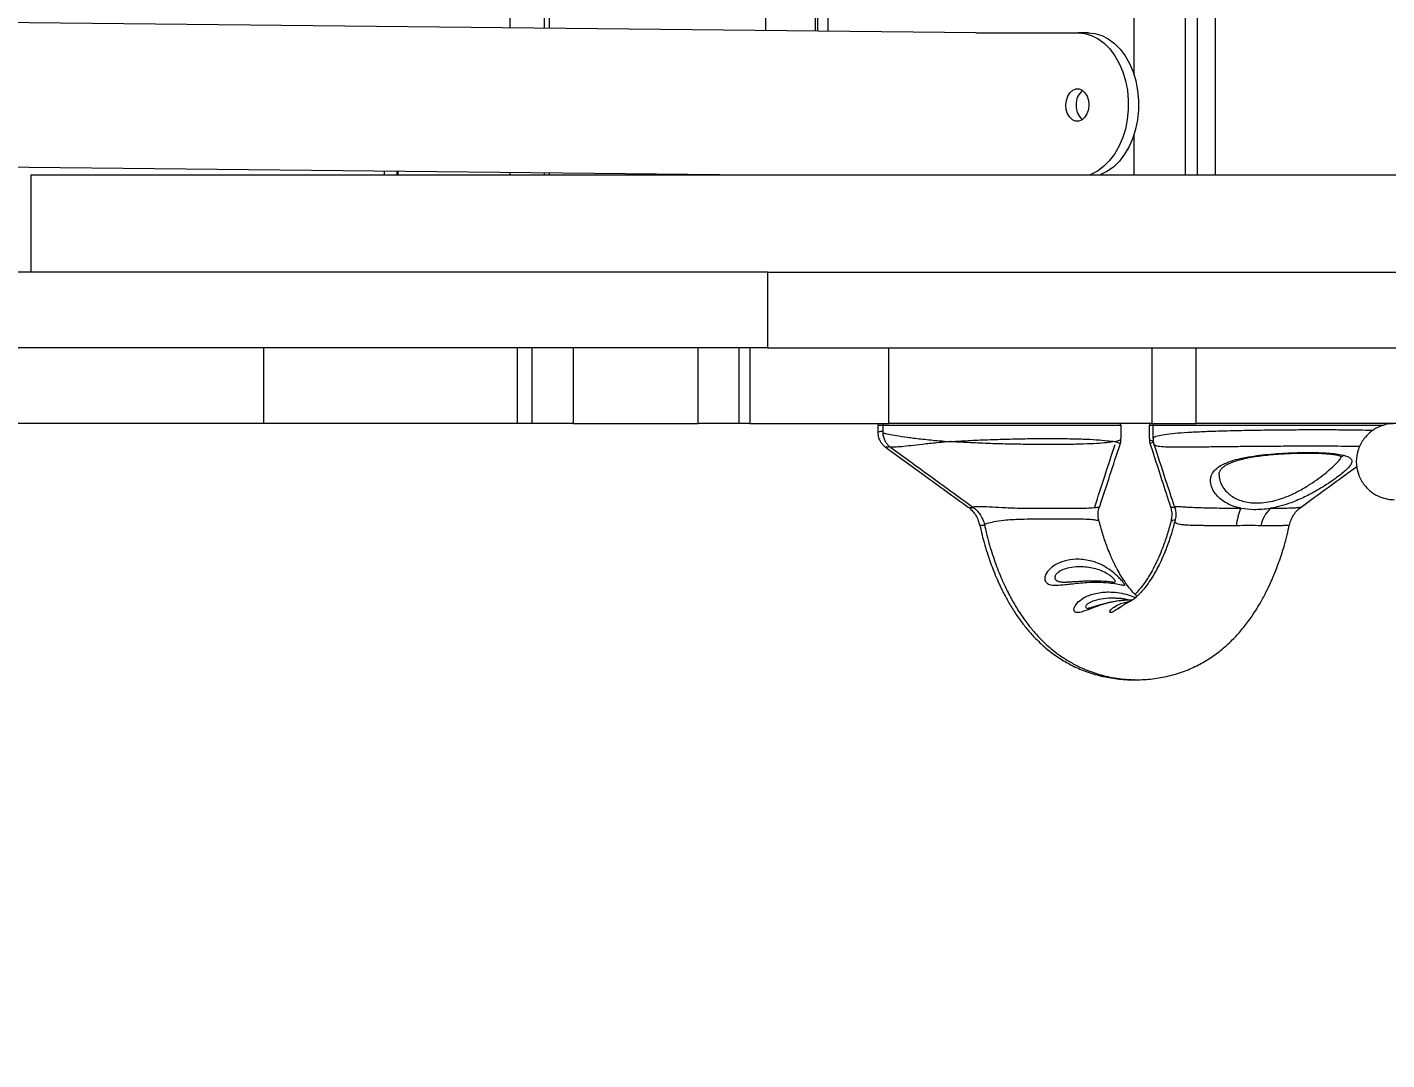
# Model space of a CAD drawing. Header units: millimetres. Extents: x -6304 to 6571, y -6082 to 4447.
# Drawn here: x 205.8 to 582.5, y -973.3 to -687.1 of the extents above; entities that cross this region are included whole.
import ezdxf

# ---------------------------------------------------------------- set-up
doc = ezdxf.new("R2010")
doc.units = ezdxf.units.MM
doc.layers.add('DIKOM_ОБЪЕКТ', color=7, linetype='Continuous')
doc.layers.add('DIKOM_РАЗМЕР_ОБЪЕКТА', color=7, linetype='Continuous')
doc.styles.add('style1', font='arial.ttf', dxfattribs={"width": 0.8})
doc.dimstyles.new('1-50', dxfattribs={"dimtxt": 300, "dimasz": 200, "dimexe": 100, "dimexo": 0, "dimgap": 100, "dimtad": 1, "dimtxsty": 'style1', "dimcen": 200, "dimclrd": 7, "dimclre": 7, "dimclrt": 7, "dimadec": 1, "dimazin": 2, "dimtfac": 1, "dimtmove": 0, "dimatfit": 2, "dimfxl": 0, "dimlwd": 25, "dimlwe": 18, "dimarcsym": 0})

# ---------------------------------------------------------------- blocks, each defined once
blk = doc.blocks.new('*D13')
at = {"layer": 'Defpoints', "color": 0, "transparency": 16777216}
for p in [(-3548.9, 424.04), (5070.79, -640.9), (5070.79, -4541.09)]:
    blk.add_point(p, dxfattribs=at)
at = {"layer": 'DIKOM_РАЗМЕР_ОБЪЕКТА', "color": 7, "lineweight": 18, "transparency": 16777216}
for p, q in [((-3548.9, 424.04), (-3548.9, -4641.09)), ((5070.79, -640.9), (5070.79, -4641.09))]:
    blk.add_line(p, q, dxfattribs=at)
at = {"layer": 'DIKOM_РАЗМЕР_ОБЪЕКТА', "color": 7, "lineweight": 25, "transparency": 16777216}
blk.add_line((-3148.9, -4541.09), (4670.79, -4541.09), dxfattribs=at)
at = {"layer": 'DIKOM_РАЗМЕР_ОБЪЕКТА', "color": 7, "transparency": 16777216}
for points in [[(-3148.9, -4474.42), (-3148.9, -4607.76), (-3548.9, -4541.09)], [(4670.79, -4474.42), (4670.79, -4607.76), (5070.79, -4541.09)]]:
    blk.add_solid(points, dxfattribs=at)
at = {"layer": 'DIKOM_РАЗМЕР_ОБЪЕКТА', "color": 7, "transparency": 16777216, "insert": (1449.19, -4307.92), "char_height": 300, "attachment_point": 5, "style": 'style1'}
blk.add_mtext('8650', dxfattribs=at)

msp = doc.modelspace()

# ---------------------------------------------------------------- linework, layer by layer
at = {"layer": 'DIKOM_ОБЪЕКТ', "color": 7, "linetype": 'Continuous', "lineweight": 15}
for p, q in [((526.644, 1718.038), (526.644, -727.962)), ((529.961, 1718.038), (529.961, -727.962)), ((534.961, 1718.038), (534.961, -727.962)), ((512.501, -700.345), (512.501, 1690.422)), ((339.581, -687.249), (339.581, 1677.325)), ((349.075, 1677.427), (349.075, -687.35)), ((350.415, 1677.441), (350.415, -687.364)), ((410.415, -688.004), (410.415, 1678.08)), ((424.075, 1678.226), (424.075, -688.149)), ((424.72, 1678.233), (424.72, -688.156)), ((427.649, 1678.264), (427.649, -688.187)), ((468.695, -688.625), (163.117, -685.369)), ((468.642, -688.624), (496.872, -688.624)), ((499.807, -688.655), (496.978, -688.625)), ((512.501, -727.962), (512.501, -716.687)), ((162.691, -725.366), (406.274, -727.962)), ((304.828, -727.962), (304.828, -726.881)), ((308.182, -726.917), (308.182, -727.962)), ((308.523, -726.92), (308.523, -727.962)), ((206.771, -727.962), (206.771, -754.962)), ((206.771, -727.962), (206.813, -727.962)), ((206.813, -727.962), (206.813, -754.962)), ((206.813, -727.962), (1531.221, -727.962)), ((339.581, -727.962), (339.581, -727.251)), ((349.075, -727.352), (349.075, -727.962)), ((350.415, -727.366), (350.415, -727.962)), ((410.93, -754.962), (-330.443, -754.962)), ((410.93, -754.962), (410.93, -775.962)), ((410.93, -754.962), (858.864, -754.962)), ((410.93, -754.962), (1327.104, -754.962)), ((410.93, -775.962), (-330.443, -775.962)), ((271.369, -775.962), (-330.443, -775.962)), ((271.369, -796.962), (271.369, -775.962)), ((341.532, -775.962), (341.532, -796.962)), ((345.585, -775.962), (345.585, -796.962)), ((357.095, -775.962), (357.095, -796.962)), ((391.667, -796.962), (391.667, -775.962)), ((402.987, -775.962), (402.987, -796.962)), ((406.025, -775.962), (406.025, -796.962)), ((410.93, -775.962), (444.564, -775.962)), ((410.93, -775.962), (858.864, -775.962)), ((444.564, -796.962), (444.564, -775.962)), ((517.435, -775.962), (517.435, -796.962)), ((529.685, -796.962), (529.685, -775.962)), ((271.369, -796.962), (-330.443, -796.962)), ((341.532, -796.962), (271.369, -796.962)), ((345.585, -796.962), (341.532, -796.962)), ((357.095, -796.962), (345.585, -796.962)), ((357.095, -796.962), (391.667, -796.962)), ((402.987, -796.962), (391.667, -796.962)), ((406.025, -796.962), (402.987, -796.962)), ((406.025, -796.962), (444.564, -796.962)), ((441.473, -797.462), (441.473, -799.358)), ((442.858, -797.462), (441.473, -797.462)), ((442.858, -797.462), (442.858, -799.362)), ((488.589, -797.462), (442.858, -797.462)), ((517.435, -796.962), (444.564, -796.962)), ((508.858, -797.462), (488.589, -797.462)), ((508.858, -801.114), (508.858, -797.462)), ((516.698, -797.462), (516.698, -801.123)), ((517.705, -797.462), (516.698, -797.462)), ((517.435, -796.962), (529.685, -796.962)), ((517.705, -797.462), (517.705, -801.116)), ((563.437, -797.462), (517.705, -797.462)), ((654.503, -796.962), (529.685, -796.962)), ((581.795, -797.462), (563.437, -797.462)), ((461.742, -801.962), (461.584, -801.962)), ((445.104, -803.517), (445.107, -803.509)), ((466.503, -820.073), (466.546, -820.097)), ((467.874, -820.096), (467.843, -820.086)), ((522.774, -824.146), (522.732, -824.181)), ((471.125, -825.071), (471.135, -825.084)), ((555.44, -825.057), (555.441, -825.079)), ((511.619, -846.133), (511.451, -846.217))]:
    msp.add_line(p, q, dxfattribs=at)
at = {"layer": 'DIKOM_ОБЪЕКТ', "color": 7, "linetype": 'Continuous', "lineweight": 15, "flags": 128}
for points in [[(496.872, -688.624), (498.796, -688.81), (500.683, -689.366), (502.497, -690.28), (504.204, -691.535), (505.772, -693.11), (507.173, -694.973), (508.38, -697.09), (509.37, -699.422), (510.126, -701.926), (510.633, -704.554), (510.881, -707.259), (510.867, -709.988), (510.589, -712.692), (510.055, -715.321), (509.272, -717.824), (508.257, -720.157), (507.028, -722.274), (505.607, -724.137), (504.022, -725.711), (502.302, -726.967), (500.478, -727.881), (500.268, -727.962)], [(499.7, -688.654), (501.625, -688.84), (503.511, -689.396), (505.325, -690.31), (507.032, -691.566), (508.601, -693.14), (510.001, -695.003), (511.208, -697.12), (512.199, -699.453), (512.955, -701.956), (513.461, -704.584), (513.71, -707.289), (513.695, -710.018), (513.418, -712.723), (512.883, -715.351), (512.101, -717.855), (511.086, -720.187), (509.856, -722.304), (508.436, -724.167), (506.85, -725.741), (505.13, -726.997), (503.306, -727.911), (503.177, -727.962)], [(493.583, -708.623), (493.719, -707.356), (494.101, -706.191), (494.7, -705.223), (495.465, -704.53), (496.336, -704.169), (497.242, -704.169), (498.109, -704.53), (498.867, -705.223), (499.455, -706.191), (499.825, -707.356), (499.947, -708.623), (499.811, -709.891), (499.429, -711.056), (498.831, -712.024), (498.065, -712.717), (497.194, -713.077), (496.289, -713.077), (495.421, -712.717), (494.663, -712.024), (494.075, -711.056), (493.705, -709.891), (493.583, -708.623)]]:
    msp.add_lwpolyline(points, dxfattribs=at)
at = {"layer": 'DIKOM_ОБЪЕКТ', "color": 7, "linetype": 'Continuous', "lineweight": 15}
for centre, radius, start, end in [((501.327, -708.425), 4.92, 129.11943, 182.66397), ((501.291, -708.936), 4.887, 176.68339, 229.80327), ((441.973, -797.462), 0.5, 90, 180), ((443.358, -797.462), 0.5, 90, 180), ((508.358, -797.462), 0.5, 0, 90), ((517.198, -797.462), 0.5, 90, 180), ((518.205, -797.462), 0.5, 90, 180), ((555.502, -826.453), 14.724, 155.84951, 175.46373), ((556.44, -826.948), 8.97, 133.3808, 169.33055)]:
    msp.add_arc(centre, radius, start, end, dxfattribs=at)
for points, knots in [([(584.643, -796.962), (584.004, -796.996), (582.611, -797.071), (580.423, -797.742), (578.12, -799.043), (575.986, -801.166), (574.432, -804.083), (573.857, -807.508), (574.432, -810.934), (575.986, -813.851), (578.121, -815.973), (580.427, -817.283), (582.618, -817.929), (584.017, -818.055), (584.661, -818.055), (584.664, -818.055)], [0, 0, 0, 0, 0.0579056, 0.1259859, 0.2051658, 0.2954898, 0.3949517, 0.4996881, 0.6044268, 0.7038889, 0.7942103, 0.8735296, 0.9417173, 0.9996904, 1, 1, 1, 1]), ([(441.499, -799.358), (441.549, -799.284), (441.636, -799.157), (442.492, -799.067), (442.858, -799.029)], [0, 0, 0, 0, 0.5733051, 1, 1, 1, 1]), ([(441.508, -799.357), (441.511, -799.663), (441.518, -800.35), (441.843, -801.34), (442.34, -802.25), (442.935, -802.954), (443.412, -803.38), (443.647, -803.53), (443.694, -803.56)], [0, 0, 0, 0, 0.1726578, 0.3884072, 0.5876289, 0.7749577, 0.9546053, 1, 1, 1, 1]), ([(442.897, -799.362), (442.892, -799.608), (442.879, -800.239), (443.164, -801.188), (443.636, -802.123), (444.218, -802.855), (444.726, -803.327), (444.996, -803.505), (445.076, -803.558)], [0, 0, 0, 0, 0.1388376, 0.3565552, 0.5569262, 0.7447628, 0.9238966, 1, 1, 1, 1]), ([(442.908, -799.362), (442.956, -799.434), (443.059, -799.59), (444.356, -799.899), (446.536, -800.286), (449.554, -800.73), (453.344, -801.211), (457.152, -801.598), (459.958, -801.842), (461.227, -801.927), (461.527, -801.956), (461.584, -801.962)], [0, 0, 0, 0, 0.1296009, 0.282252, 0.4308165, 0.5837184, 0.7322519, 0.8850929, 0.9729532, 0.9948949, 1, 1, 1, 1]), ([(461.583, -801.973), (461.526, -801.976), (461.222, -801.991), (459.94, -802.105), (457.29, -802.332), (453.807, -802.728), (451.387, -803.021), (449.254, -803.26), (447.412, -803.434), (445.801, -803.532), (445.033, -803.541), (445.088, -803.523), (445.104, -803.517)], [0, 0, 0, 0, 0.0056237, 0.0299495, 0.1275963, 0.2790627, 0.4305601, 0.4609958, 0.6215413, 0.7821813, 0.9369192, 1, 1, 1, 1]), ([(461.742, -801.95), (461.759, -801.95), (461.825, -801.948), (461.986, -801.937), (462.317, -801.917), (462.986, -801.873), (464.385, -801.787), (467.371, -801.611), (471.881, -801.414), (477.45, -801.239), (482.975, -801.127), (488.606, -801.081), (493.818, -801.115), (498.414, -801.244), (502.098, -801.368), (505.021, -801.786), (506.476, -801.769), (507.054, -801.959), (507.059, -801.961)], [0, 0, 0, 0, 0.0010331, 0.0039606, 0.009638, 0.0207666, 0.043602, 0.0914924, 0.1915882, 0.2916831, 0.391758, 0.4918339, 0.6090791, 0.7080144, 0.8069468, 0.9030154, 0.9990674, 1, 1, 1, 1]), ([(507.059, -801.961), (507.054, -801.962), (506.474, -801.987), (505.058, -802.299), (502.193, -802.484), (498.554, -802.658), (493.974, -802.755), (488.748, -802.792), (483.082, -802.747), (477.546, -802.652), (471.926, -802.49), (467.412, -802.289), (464.396, -802.131), (462.993, -802.046), (462.321, -802.004), (461.988, -801.981), (461.826, -801.971), (461.759, -801.964), (461.742, -801.962)], [0, 0, 0, 0, 0.0008784, 0.0958169, 0.1930542, 0.2905392, 0.390882, 0.5081574, 0.606729, 0.7083854, 0.8069927, 0.9084549, 0.956336, 0.9791846, 0.9903283, 0.9960219, 0.9989542, 1, 1, 1, 1]), ([(507.059, -801.961), (507.064, -801.961), (507.078, -801.961), (507.124, -801.945), (507.269, -801.923), (507.538, -801.855), (508.216, -801.676), (508.842, -801.421), (508.758, -801.191), (508.73, -801.114)], [0, 0, 0, 0, 0.00420814, 0.0116313, 0.03913757, 0.12899105, 0.25753471, 0.75056909, 1, 1, 1, 1]), ([(508.519, -802.757), (508.551, -802.735), (508.722, -802.618), (508.409, -802.406), (507.974, -802.207), (507.656, -802.109), (507.452, -802.054), (507.33, -802.025), (507.189, -801.987), (507.108, -801.98), (507.065, -801.963), (507.059, -801.961)], [0, 0, 0, 0, 0.0896029, 0.4757269, 0.6998625, 0.8335125, 0.8566885, 0.9231881, 0.9595453, 0.9951424, 1, 1, 1, 1]), ([(508.572, -802.783), (508.592, -802.738), (508.771, -802.333), (508.876, -801.741), (508.834, -801.223), (508.825, -801.11)], [0, 0, 0, 0, 0.08861467, 0.80076915, 1, 1, 1, 1]), ([(516.763, -801.123), (516.742, -801.149), (516.6, -801.334), (517.003, -801.563), (517.626, -801.736), (517.767, -801.775)], [0, 0, 0, 0, 0.1140893, 0.7993542, 1, 1, 1, 1]), ([(516.742, -801.123), (516.733, -801.38), (516.713, -801.946), (516.892, -802.474), (516.99, -802.762)], [0, 0, 0, 0, 0.4538596, 1, 1, 1, 1]), ([(517.844, -802.143), (517.684, -802.192), (517.105, -802.369), (516.791, -802.604), (516.986, -802.743), (517.002, -802.754)], [0, 0, 0, 0, 0.2593022, 0.9390247, 1, 1, 1, 1]), ([(517.739, -801.117), (517.73, -801.272), (517.696, -801.838), (517.859, -802.38), (517.976, -802.774)], [0, 0, 0, 0, 0.27532412, 1, 1, 1, 1]), ([(517.804, -801.118), (517.804, -801.014), (517.804, -800.751), (518.866, -800.35), (520.836, -799.955), (523.664, -799.628), (527.278, -799.359), (531.524, -799.145), (536.354, -798.974), (541.547, -798.844), (547.048, -798.746), (552.604, -798.678), (558.155, -798.638), (562.631, -798.626), (566.862, -798.632), (570.839, -798.653), (574.899, -798.71), (577.569, -798.764), (578.581, -798.809), (578.74, -798.817)], [0, 0, 0, 0, 0.0433456, 0.1094246, 0.1735415, 0.2395098, 0.3036158, 0.3695786, 0.4336817, 0.4996421, 0.5637466, 0.6297076, 0.6938122, 0.7597734, 0.7938222, 0.8579389, 0.9239162, 0.9880489, 1, 1, 1, 1]), ([(444.894, -803.433), (444.705, -803.439), (444.002, -803.465), (443.597, -803.5), (443.694, -803.512), (443.724, -803.516)], [0, 0, 0, 0, 0.2018977, 0.7513006, 1, 1, 1, 1]), ([(443.673, -803.541), (447.208, -806.106), (454.773, -811.597), (462.442, -817.159), (466.528, -820.123)], [0, 0, 0, 0, 0.467268, 1, 1, 1, 1]), ([(445.074, -803.556), (448.594, -806.116), (456.135, -811.601), (463.781, -817.158), (467.857, -820.121)], [0, 0, 0, 0, 0.4668386, 1, 1, 1, 1]), ([(501.599, -820.009), (502.538, -817.113), (504.36, -811.495), (506.276, -805.627), (507.205, -802.785)], [0, 0, 0, 0, 0.5156551, 1, 1, 1, 1]), ([(502.956, -819.964), (503.897, -817.083), (505.726, -811.48), (507.652, -805.627), (508.587, -802.784)], [0, 0, 0, 0, 0.5143593, 1, 1, 1, 1]), ([(516.962, -802.771), (518.007, -805.975), (519.867, -811.677), (521.749, -817.478), (522.574, -820.019)], [0, 0, 0, 0, 0.5619214, 1, 1, 1, 1]), ([(517.973, -802.779), (519.025, -805.981), (520.895, -811.671), (522.786, -817.458), (523.614, -819.989)], [0, 0, 0, 0, 0.5626279, 1, 1, 1, 1]), ([(575.037, -803.314), (574.266, -803.304), (572.486, -803.281), (568.962, -803.257), (565.388, -803.245), (561.561, -803.243), (557.533, -803.248), (552.569, -803.268), (547.496, -803.301), (542.515, -803.345), (537.677, -803.397), (533.161, -803.454), (529.018, -803.507), (525.386, -803.54), (522.312, -803.526), (519.948, -803.414), (518.349, -803.165), (518.134, -802.89), (518.032, -802.76)], [0, 0, 0, 0, 0.0484874, 0.1120064, 0.1772062, 0.2108511, 0.2743252, 0.3394823, 0.4032109, 0.4686138, 0.5329087, 0.5988555, 0.6641862, 0.7311347, 0.7983025, 0.8672002, 0.9369918, 1, 1, 1, 1]), ([(542.067, -820.429), (541.516, -820.297), (540.261, -819.996), (538.549, -819.285), (536.898, -818.299), (535.509, -817.084), (534.388, -815.618), (533.689, -813.985), (533.577, -812.544), (533.891, -811.208), (534.614, -809.988), (536.053, -808.774), (538.076, -807.752), (540.527, -806.948), (543.35, -806.312), (546.356, -805.834), (549.564, -805.47), (552.812, -805.215), (556.091, -805.049), (559.249, -804.97), (562.264, -804.972), (565.001, -805.056), (567.435, -805.225), (569.461, -805.483), (571.06, -805.843), (572.165, -806.309), (572.769, -806.904), (572.852, -807.633), (572.418, -808.523), (571.693, -809.348), (570.786, -810.201), (569.764, -811.062), (568.065, -812.342), (565.858, -813.855), (563.037, -815.594), (559.746, -817.353), (556.402, -818.789), (553.229, -819.812), (551.298, -820.252), (550.311, -820.423), (550.278, -820.428)], [0, 0, 0, 0, 0.0178158, 0.04061226, 0.06387535, 0.08995952, 0.11655982, 0.14777204, 0.1798444, 0.19769193, 0.22790949, 0.25911851, 0.28889447, 0.3196859, 0.34771935, 0.37659595, 0.4040069, 0.43219991, 0.45940535, 0.48737288, 0.5144917, 0.54236599, 0.56943116, 0.59724822, 0.6242679, 0.65203756, 0.67904772, 0.70681297, 0.73400923, 0.76196878, 0.77166661, 0.79505836, 0.81888436, 0.84934267, 0.8806259, 0.91457867, 0.94968303, 0.97411414, 0.9991565, 1, 1, 1, 1]), ([(536.04, -811.14), (536.046, -810.945), (536.059, -810.474), (536.323, -809.913), (536.847, -809.268), (537.549, -808.699), (538.504, -808.145), (539.731, -807.609), (541.241, -807.107), (542.995, -806.662), (544.951, -806.275), (547.071, -805.947), (549.33, -805.677), (551.674, -805.462), (554.059, -805.301), (556.44, -805.192), (558.767, -805.133), (560.995, -805.122), (563.081, -805.16), (564.983, -805.244), (566.658, -805.377), (568.069, -805.552), (569.13, -805.756), (569.828, -805.955), (570.223, -806.133), (570.254, -806.157), (570.268, -806.168)], [0, 0, 0, 0, 0.0406581, 0.0980889, 0.1413723, 0.181254, 0.2191911, 0.2597343, 0.3013639, 0.3436322, 0.3856847, 0.4288511, 0.4721836, 0.5159012, 0.5599435, 0.6039257, 0.6481719, 0.6920891, 0.7359256, 0.7796135, 0.8225511, 0.8652317, 0.9062342, 0.9414905, 0.9732559, 1, 1, 1, 1]), ([(568.299, -808.252), (568.433, -808.114), (568.944, -807.589), (569.597, -806.802), (569.813, -806.257), (569.913, -806.006)], [0, 0, 0, 0, 0.1602472, 0.6121887, 1, 1, 1, 1]), ([(536.079, -811.134), (536.076, -811.492), (536.069, -812.4), (536.605, -813.814), (537.511, -815.27), (538.662, -816.466), (540.057, -817.45), (541.628, -818.197), (543.434, -818.711), (545.49, -818.988), (547.794, -818.962), (550.265, -818.62), (552.74, -817.974), (555.488, -816.967), (558.397, -815.542), (561.247, -813.815), (563.715, -812.097), (566.229, -810.172), (567.52, -808.975), (568.299, -808.252)], [0, 0, 0, 0, 0.0445189, 0.1128913, 0.1689057, 0.2248834, 0.2728848, 0.3208486, 0.3672254, 0.4135764, 0.4646912, 0.5158231, 0.5670659, 0.6183589, 0.6915394, 0.7648288, 0.8315543, 0.898262, 1, 1, 1, 1]), ([(558.729, -820.108), (562.756, -817.172), (567.884, -813.435), (573.141, -809.619), (574.269, -808.8)], [0, 0, 0, 0, 0.7854349, 1, 1, 1, 1]), ([(466.484, -820.099), (466.601, -820.18), (467.017, -820.47), (467.786, -821.231), (468.641, -822.38), (469.329, -823.7), (469.562, -824.651), (469.671, -825.095)], [0, 0, 0, 0, 0.0860196, 0.3059805, 0.5419959, 0.7860076, 1, 1, 1, 1]), ([(466.546, -820.097), (466.559, -820.109), (466.611, -820.153), (466.984, -820.197), (467.473, -820.243), (467.772, -820.259), (468.026, -820.272)], [0, 0, 0, 0, 0.16499247, 0.63800421, 0.69197912, 1, 1, 1, 1]), ([(467.843, -820.086), (467.816, -820.079), (467.618, -820.022), (468.102, -819.917), (469.745, -819.884), (472.386, -820.02), (475.33, -820.196), (478.172, -820.317), (481.002, -820.39), (484.277, -820.432), (487.569, -820.435), (490.976, -820.428), (494.081, -820.426), (497.022, -820.411), (499.457, -820.367), (501.417, -820.269), (502.699, -820.098), (502.862, -820.003), (502.935, -819.96)], [0, 0, 0, 0, 0.01082754, 0.07875612, 0.1428082, 0.21425944, 0.28986639, 0.33846576, 0.38807339, 0.45605656, 0.52639906, 0.57860744, 0.6608644, 0.72496185, 0.79094487, 0.86530081, 0.93874126, 1, 1, 1, 1]), ([(467.829, -820.105), (468.161, -820.367), (468.853, -820.913), (469.794, -822.044), (470.557, -823.419), (470.99, -824.477), (471.069, -825.06), (471.074, -825.094)], [0, 0, 0, 0, 0.2244415, 0.4674427, 0.7153009, 0.983206, 1, 1, 1, 1]), ([(502.799, -824.118), (502.711, -823.798), (502.488, -822.986), (502.497, -821.663), (502.648, -820.561), (502.843, -820.062), (502.886, -819.95)], [0, 0, 0, 0, 0.2261505, 0.5733696, 0.9044917, 1, 1, 1, 1]), ([(522.565, -820.011), (522.678, -820.443), (522.923, -821.383), (522.957, -822.817), (522.747, -823.75), (522.655, -824.16)], [0, 0, 0, 0, 0.3221569, 0.7020444, 1, 1, 1, 1]), ([(522.678, -819.981), (522.656, -819.995), (522.574, -820.046), (523.086, -820.166), (523.696, -820.222), (523.755, -820.228)], [0, 0, 0, 0, 0.2477696, 0.9270471, 1, 1, 1, 1]), ([(523.696, -819.983), (523.662, -819.967), (523.516, -819.902), (524.131, -819.888), (525.385, -819.971), (526.823, -820.059), (528.18, -820.135), (529.613, -820.197), (531.294, -820.257), (533.255, -820.316), (536.052, -820.369), (539.025, -820.408), (540.971, -820.421), (542.067, -820.429)], [0, 0, 0, 0, 0.0420249, 0.1781725, 0.3172704, 0.3439662, 0.4330094, 0.5257222, 0.5363037, 0.6496112, 0.7666375, 0.8685614, 1, 1, 1, 1]), ([(523.681, -819.986), (523.747, -820.181), (523.947, -820.767), (524.062, -821.985), (524.024, -823.21), (523.799, -823.915), (523.737, -824.106)], [0, 0, 0, 0, 0.1639385, 0.49293, 0.8625063, 1, 1, 1, 1]), ([(542.067, -820.429), (543.233, -820.573), (545.832, -820.893), (548.698, -820.593), (550.278, -820.428)], [0, 0, 0, 0, 0.4488496, 1, 1, 1, 1]), ([(550.278, -820.428), (551.198, -820.421), (553.059, -820.405), (555.284, -820.361), (557.03, -820.296), (558.097, -820.218), (558.655, -820.142), (558.696, -820.097), (558.711, -820.083)], [0, 0, 0, 0, 0.2165645, 0.4382863, 0.6157295, 0.7984379, 0.9317056, 1, 1, 1, 1]), ([(555.54, -825.1), (555.585, -824.867), (555.737, -824.085), (556.308, -822.846), (557.18, -821.532), (558.079, -820.602), (558.58, -820.231), (558.743, -820.111)], [0, 0, 0, 0, 0.1148461, 0.3850362, 0.6414617, 0.8835781, 1, 1, 1, 1]), ([(502.752, -824.148), (502.763, -824.116), (502.832, -823.928), (502.068, -823.752), (500.875, -823.601), (499.403, -823.512), (497.484, -823.455), (494.711, -823.423), (491.624, -823.419), (488.116, -823.416), (484.733, -823.435), (481.445, -823.507), (478.644, -823.637), (476.027, -823.839), (473.492, -824.2), (471.706, -824.679), (470.975, -824.98), (471.09, -825.05), (471.125, -825.071)], [0, 0, 0, 0, 0.0156248, 0.0941542, 0.1454695, 0.1968171, 0.2638141, 0.3308261, 0.4285629, 0.4906203, 0.5715602, 0.6524474, 0.7072464, 0.76198, 0.8402705, 0.9103468, 0.9729732, 1, 1, 1, 1]), ([(513.297, -844.818), (513.021, -844.568), (512.406, -844.012), (511.223, -842.647), (509.907, -840.88), (508.645, -838.888), (507.702, -837.173), (507.037, -835.851), (506.514, -834.749), (505.872, -833.306), (504.975, -831.079), (503.9, -828.062), (503.197, -825.453), (502.84, -824.127)], [0, 0, 0, 0, 0.0968424, 0.2154991, 0.3375186, 0.452216, 0.547182, 0.5878522, 0.6289744, 0.6862714, 0.7594062, 0.8777095, 1, 1, 1, 1]), ([(523.718, -824.111), (523.42, -825.251), (522.743, -827.837), (521.305, -831.941), (519.49, -836.119), (517.611, -839.456), (516.078, -841.692), (514.944, -843.114), (514.043, -844.105), (513.338, -844.791), (512.799, -845.264), (512.324, -845.644), (511.871, -845.963), (511.695, -846.067), (511.611, -846.117)], [0, 0, 0, 0, 0.0823769, 0.1870205, 0.3375674, 0.4738652, 0.5680169, 0.6462621, 0.7126692, 0.7676696, 0.8143249, 0.8690474, 0.9376738, 1, 1, 1, 1]), ([(522.67, -824.108), (522.31, -825.436), (521.604, -828.046), (520.451, -831.266), (519.44, -833.726), (518.637, -835.463), (517.833, -837.068), (516.837, -838.867), (515.57, -840.859), (514.26, -842.604), (513.272, -843.76), (512.824, -844.174), (512.719, -844.27)], [0, 0, 0, 0, 0.1306739, 0.2568429, 0.3571813, 0.4263561, 0.4831691, 0.5844534, 0.7067817, 0.8364893, 0.9618118, 1, 1, 1, 1]), ([(523.86, -823.686), (523.593, -823.729), (522.949, -823.831), (522.838, -824.029), (522.774, -824.146)], [0, 0, 0, 0, 0.4141778, 1, 1, 1, 1]), ([(540.824, -825.288), (539.923, -825.287), (538.16, -825.285), (535.459, -825.278), (533.153, -825.269), (531.106, -825.254), (529.328, -825.227), (527.641, -825.17), (526.209, -825.065), (524.833, -824.87), (523.883, -824.533), (523.547, -824.213), (523.748, -824.114), (523.751, -824.112)], [0, 0, 0, 0, 0.1181237, 0.2310842, 0.3465006, 0.4161726, 0.5033025, 0.592705, 0.6691019, 0.7480086, 0.8740535, 0.9981385, 1, 1, 1, 1]), ([(471.036, -825.253), (470.76, -825.245), (470.202, -825.227), (469.765, -825.178), (469.734, -825.108), (469.721, -825.08)], [0, 0, 0, 0, 0.3703031, 0.7502349, 1, 1, 1, 1]), ([(469.752, -825.074), (469.943, -825.993), (470.556, -828.931), (471.85, -833.147), (473.286, -837.183), (474.443, -839.968), (475.251, -841.754), (475.936, -843.174), (476.59, -844.457), (477.312, -845.797), (478.128, -847.221), (479.332, -849.186), (480.943, -851.549), (482.992, -854.16), (485.462, -856.886), (488.309, -859.501), (491.595, -861.927), (495.063, -863.965), (498.949, -865.691), (503.23, -867.018), (507.748, -867.767), (510.939, -868.063), (512.562, -867.944), (512.688, -867.935)], [0, 0, 0, 0, 0.0337298, 0.1078555, 0.1711547, 0.2081187, 0.2366408, 0.2572041, 0.2781611, 0.3011939, 0.3264172, 0.3539508, 0.4095999, 0.4651734, 0.5190848, 0.5953717, 0.6620374, 0.7262116, 0.7928202, 0.8623836, 0.9290508, 0.9945115, 1, 1, 1, 1]), ([(471.063, -825.085), (471.205, -825.775), (471.76, -828.463), (473.032, -832.737), (474.808, -837.802), (476.751, -842.267), (478.747, -846.124), (480.822, -849.54), (482.882, -852.441), (484.897, -854.89), (486.667, -856.779), (488.251, -858.291), (489.926, -859.734), (491.937, -861.273), (494.39, -862.876), (497.199, -864.385), (500.19, -865.658), (503.85, -866.844), (508.155, -867.723), (512.986, -868.056), (517.624, -867.804), (522.146, -867.002), (526.424, -865.683), (530.291, -863.953), (533.724, -861.928), (536.985, -859.517), (539.933, -856.805), (542.606, -853.816), (544.879, -850.818), (546.873, -847.739), (548.304, -845.19), (549.258, -843.321), (549.966, -841.856), (550.794, -840.023), (551.963, -837.2), (553.403, -833.134), (554.69, -828.921), (555.299, -825.985), (555.49, -825.067)], [0, 0, 0, 0, 0.01268583, 0.04947591, 0.08586283, 0.12112139, 0.15444283, 0.18507146, 0.217292, 0.24397771, 0.2665966, 0.28510442, 0.30144257, 0.32256434, 0.34860909, 0.37505293, 0.40093121, 0.42576962, 0.46408344, 0.4987374, 0.53171026, 0.56534248, 0.60043024, 0.63401662, 0.66605913, 0.6991669, 0.7379573, 0.76922765, 0.80134393, 0.83215443, 0.85796869, 0.86912664, 0.87976273, 0.8944416, 0.91375792, 0.94565979, 0.98301677, 1, 1, 1, 1]), ([(547.624, -825.287), (546.572, -825.264), (544.434, -825.218), (542.039, -825.265), (540.824, -825.288)], [0, 0, 0, 0, 0.4924333, 1, 1, 1, 1]), ([(555.441, -825.079), (555.452, -825.105), (555.501, -825.218), (554.671, -825.241), (553.373, -825.268), (551.851, -825.276), (549.954, -825.283), (548.406, -825.286), (547.624, -825.287)], [0, 0, 0, 0, 0.0692265, 0.3088445, 0.4631682, 0.6210545, 0.8085344, 1, 1, 1, 1]), ([(506.105, -837.757), (506.195, -837.826), (506.972, -838.412), (508.101, -839.437), (509.004, -840.409), (509.575, -841.083), (509.824, -841.437), (509.911, -841.735), (509.747, -841.781), (509.186, -841.715), (508.181, -841.49), (506.059, -841.126), (503.107, -840.875), (500.011, -840.92), (497.177, -841.15), (495.167, -841.376), (493.024, -841.627), (490.904, -841.826), (489.044, -841.676), (488.215, -841.168), (487.792, -840.556), (487.684, -839.983), (487.88, -838.888), (488.705, -837.507), (490.602, -836.014), (493.183, -834.932), (496.478, -834.422), (500.047, -834.784), (503.411, -835.952), (505.252, -837.186), (506.105, -837.757)], [0, 0, 0, 0, 0.0054517, 0.0467598, 0.0734169, 0.083534, 0.1133112, 0.1225519, 0.1582602, 0.1657284, 0.2102039, 0.2570664, 0.3119743, 0.3781525, 0.413299, 0.4493388, 0.4741496, 0.5172253, 0.5560133, 0.5851385, 0.5926347, 0.6203902, 0.6325879, 0.6762764, 0.7211454, 0.7695667, 0.8270012, 0.894926, 0.9513561, 1, 1, 1, 1]), ([(504.747, -838.399), (504.105, -838.086), (502.842, -837.47), (500.865, -836.96), (498.966, -836.691), (496.839, -836.631), (494.697, -836.854), (492.704, -837.428), (491.38, -838.166), (490.784, -838.822), (490.532, -839.358), (490.504, -839.745), (490.688, -840.191), (490.973, -840.449), (491.534, -840.714), (492.033, -840.827), (492.85, -840.919), (493.349, -840.917), (493.752, -840.915)], [0, 0, 0, 0, 0.092825, 0.1825991, 0.2726034, 0.3577373, 0.482017, 0.5819847, 0.6680353, 0.7245696, 0.746193, 0.7953122, 0.8155522, 0.8655444, 0.8790664, 0.9342232, 0.9468739, 1, 1, 1, 1]), ([(506.437, -840.916), (506.598, -840.92), (506.999, -840.931), (507.225, -840.843), (507.322, -840.66), (507.237, -840.441), (506.95, -840.061), (506.619, -839.729), (506.007, -839.21), (505.495, -838.843), (504.96, -838.52), (504.812, -838.436), (504.747, -838.399)], [0, 0, 0, 0, 0.1074621, 0.2686892, 0.3410992, 0.4880213, 0.5492212, 0.7083081, 0.7451025, 0.93131, 0.9695654, 1, 1, 1, 1]), ([(506.553, -840.935), (506.549, -840.935), (506.539, -840.935), (506.29, -840.912), (505.793, -840.859), (504.96, -840.773), (503.76, -840.679), (502.238, -840.611), (500.434, -840.608), (498.6, -840.672), (496.895, -840.78), (495.507, -840.87), (494.452, -840.93), (493.947, -840.93), (493.751, -840.93)], [0, 0, 0, 0, 0.0235358, 0.0649915, 0.1231227, 0.2030031, 0.2986297, 0.4188303, 0.5442815, 0.678325, 0.7884579, 0.8801471, 0.9535615, 1, 1, 1, 1]), ([(511.955, -845.898), (510.594, -845.935), (508.005, -846.004), (504.451, -846.877), (501.397, -847.902), (499.127, -848.806), (497.718, -849.251), (496.773, -849.407), (496.268, -849.339), (495.849, -848.973), (495.758, -848.515), (496.025, -847.549), (496.957, -846.286), (499.179, -844.797), (502.284, -843.782), (505.566, -843.541), (508.452, -843.845), (510.738, -844.325), (512.187, -844.934), (512.852, -845.213)], [0, 0, 0, 0, 0.0992548, 0.188812, 0.247015, 0.3195456, 0.3640819, 0.3780653, 0.4252366, 0.437431, 0.4838435, 0.5053942, 0.5776389, 0.6476179, 0.7410806, 0.8360596, 0.8928289, 0.9508717, 1, 1, 1, 1]), ([(511.511, -845.972), (511.249, -845.903), (510.148, -845.611), (508.649, -845.46), (506.396, -845.337), (504.046, -845.447), (501.625, -845.932), (500.021, -846.604), (499.355, -847.126), (499.06, -847.537), (499.017, -847.806), (499.193, -848.07), (499.498, -848.157), (499.776, -848.193), (499.87, -848.183), (499.886, -848.181)], [0, 0, 0, 0, 0.0434104, 0.1823649, 0.2511967, 0.4273565, 0.5926809, 0.7057405, 0.7864625, 0.8126125, 0.8814379, 0.9101675, 0.978872, 0.9965766, 1, 1, 1, 1]), ([(511.998, -845.867), (511.311, -845.87), (509.883, -845.875), (507.696, -846.135), (505.648, -846.535), (503.894, -846.988), (502.489, -847.408), (501.378, -847.759), (500.547, -848.009), (500.011, -848.153), (499.756, -848.19), (499.794, -848.187), (499.802, -848.187)], [0, 0, 0, 0, 0.1521796, 0.3160907, 0.4705903, 0.5919852, 0.6978449, 0.7858507, 0.8594663, 0.9208842, 0.9825296, 1, 1, 1, 1]), ([(511.451, -846.217), (511.348, -846.268), (510.307, -846.784), (508.809, -847.791), (507.505, -848.645), (506.684, -849.131), (506.204, -849.35), (505.758, -849.392), (505.679, -849.176), (505.951, -848.627), (506.814, -847.809), (508.83, -846.738), (510.687, -846.36), (511.699, -846.154)], [0, 0, 0, 0, 0.0159549, 0.1615484, 0.2550147, 0.279972, 0.3629963, 0.402073, 0.5056168, 0.541678, 0.6882387, 0.8302265, 1, 1, 1, 1]), ([(510.978, -846.472), (510.779, -846.581), (510.16, -846.92), (509.314, -847.445), (508.514, -847.939), (508.002, -848.245), (507.741, -848.377), (507.765, -848.367), (507.773, -848.364)], [0, 0, 0, 0, 0.1226311, 0.3818147, 0.5851511, 0.7605229, 0.9159442, 1, 1, 1, 1])]:
    msp.add_open_spline(points, degree=3, knots=knots, dxfattribs=at)

# ---------------------------------------------------------------- dimensions: what is measured, and where the dimension line sits
at = {"layer": 'DIKOM_РАЗМЕР_ОБЪЕКТА'}
dim = msp.add_linear_dim(base=(5070.79, -4541.091), p1=(-3548.896, 424.038), p2=(5070.79, -640.9), text='8650', dimstyle='1-50', override={"dimasz": 400, "dimgap": 80}, dxfattribs=at)
dim.commit()
dim.dimension.update_dxf_attribs({"geometry": '*D13', "text_midpoint": (1449.191, -4541.091), "dimtype": 160})

doc.saveas('drawing.dxf')
